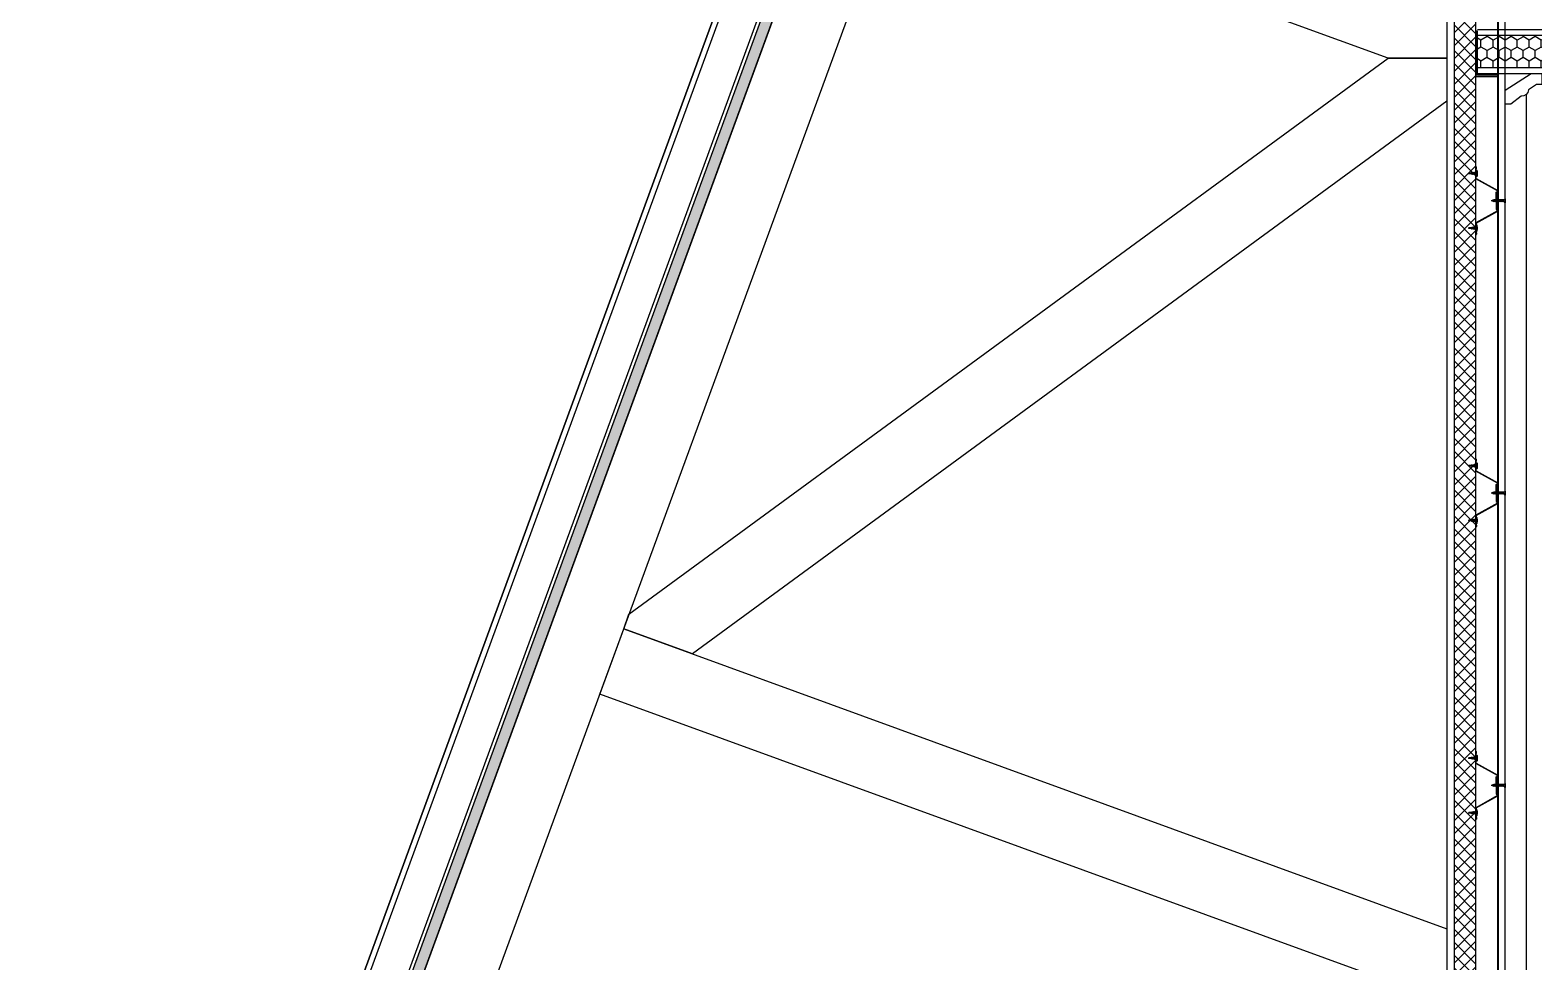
# Model space of a CAD drawing. Header units: inches. Extents: x 203 to 1065, y -1127 to 921.
# Drawn here: x 357.242 to 359.301, y 899.991 to 901.266 of the extents above; entities that cross this region are included whole.
import ezdxf

# ---------------------------------------------------------------- set-up
doc = ezdxf.new("R2010")
doc.units = ezdxf.units.IN
doc.header["$MEASUREMENT"] = 0
doc.linetypes.add('CONTINUA', pattern=[0])
for name, color, linetype in [('CORTE MUROS', 4, 'CONTINUA'), ('CORTE PERFILES Y CERCHA', 3, 'CONTINUA'), ('CORTE PROY', 8, 'CONTINUA')]:
    doc.layers.add(name, color=color, linetype=linetype)

msp = doc.modelspace()

# ---------------------------------------------------------------- hatches: boundary and pattern name
at = {"layer": 'CORTE MUROS', "ltscale": 0.5}
h = msp.add_hatch(dxfattribs=at)
h.set_pattern_fill('ANSI38', color=252, scale=0.05, angle=90.1237, style=0)
h.set_pattern_definition([(135.1236939, (356.129718, 445.1284), (-0.00440986616, -0.004428948005), []), (225.1236939, (356.129718, 445.1284), (-0.00439078432, -0.01326776217), [0.015625, -0.009375])])
h.paths.add_polyline_path([(357.3146, 898.7036), (357.3005, 898.7087), (359.2294, 903.9731), (359.2435, 903.9679)])
at = {"layer": 'CORTE MUROS'}
h = msp.add_hatch(dxfattribs=at)
h.set_pattern_fill('HONEY', color=251, scale=0.003, angle=90, style=0)
h.set_pattern_definition([(90, (1579.890811, -1670.1214075), (-0.008248891935, 0.0142875), [0.009525, -0.01905]), (210, (1579.890811, -1670.1214075), (-0.00824889199, -0.014287499969), [0.009525, -0.01905]), (150, (1579.890811, -1670.1214075), (-0.016497783924, 3.1e-11), [-0.01905, 0.009525])])
h.paths.add_polyline_path([(359.2232, 901.2146), (359.2232, 901.2586), (359.6018, 901.2586), (359.6018, 901.2146)])
at = {"layer": 'CORTE PERFILES Y CERCHA', "ltscale": 0.5}
h = msp.add_hatch(dxfattribs=at)
h.set_pattern_fill('_USER', color=251, scale=0.0125, angle=135, style=0, double=1, pattern_type=0)
h.set_pattern_definition([(135, (330.638395, 601.799274), (-0.00883883476, -0.00883883476), []), (225, (330.638395, 601.799274), (0.00883883476, -0.00883883476), [])])
h.paths.add_polyline_path([(359.1912, 903.7976), (359.1912, 893.6096), (359.2212, 893.6096), (359.2212, 903.7976)])
at = {"layer": 'CORTE PERFILES Y CERCHA'}
msp.add_hatch(color=256, dxfattribs=at).paths.add_polyline_path([(359.2212, 901.2646), (359.2212, 901.2026), (359.239, 901.2026), (359.2392, 901.2028), (359.2394, 901.2026), (359.2512, 901.2026), (359.2512, 901.2046), (359.2232, 901.2046), (359.2232, 901.2244), (359.223, 901.2246), (359.2232, 901.2248), (359.2232, 901.2586), (359.2232, 901.2646)])

# ---------------------------------------------------------------- linework, layer by layer
at = {"layer": 'CORTE MUROS'}
for points in [[(357.2423, 898.7301), (359.209, 904.0973), (359.2625, 904.0777), (357.2958, 898.7105)], [(359.209, 904.0973), (357.2423, 898.7301), (357.2498, 898.7273), (359.2165, 904.0945)]]:
    msp.add_lwpolyline(points, close=True, dxfattribs=at)
for points in [[(357.3146, 898.7036), (357.3005, 898.7087), (359.2295, 903.9731), (359.2436, 903.9679), (357.3146, 898.7036)], [(359.2232, 901.2066), (359.6018, 901.2066), (359.6018, 901.2666), (359.2232, 901.2666)], [(359.6018, 901.2586), (359.2232, 901.2586)], [(359.6018, 901.2146), (359.2232, 901.2146)]]:
    msp.add_lwpolyline(points, dxfattribs=at)
at = {"layer": 'CORTE PERFILES Y CERCHA', "color": 2}
for p, q in [((359.2512, 893.6933), (359.2512, 903.7139)), ((359.2522, 893.6933), (359.2522, 903.7139)), ((359.2612, 893.6933), (359.2612, 903.7139))]:
    msp.add_line(p, q, dxfattribs=at)
at = {"layer": 'CORTE PERFILES Y CERCHA'}
for p, q in [((359.2212, 901.0714), (359.2212, 901.0784)), ((359.2216, 901.0715), (359.2216, 901.0784)), ((359.2216, 901.0784), (359.2216, 901.0784)), ((359.2216, 901.0765), (359.2216, 901.0784)), ((359.2216, 901.0765), (359.222, 901.0765)), ((359.222, 901.0765), (359.222, 901.0784)), ((359.2147, 901.0707), (359.2109, 901.0699)), ((359.2109, 901.0699), (359.2116, 901.0703)), ((359.2116, 901.0699), (359.2109, 901.0699)), ((359.2109, 901.0699), (359.2116, 901.0695)), ((359.2147, 901.0707), (359.2116, 901.0703)), ((359.2116, 901.0695), (359.2116, 901.0699)), ((359.215, 901.0691), (359.2116, 901.0695)), ((359.2151, 901.071), (359.2147, 901.0707)), ((359.2147, 901.0707), (359.215, 901.0691)), ((359.2155, 901.0688), (359.215, 901.0691)), ((359.2151, 901.071), (359.2155, 901.0708)), ((359.2155, 901.0688), (359.2151, 901.071)), ((359.2164, 901.0709), (359.2155, 901.0708)), ((359.2155, 901.0708), (359.216, 901.069)), ((359.2155, 901.0688), (359.216, 901.069)), ((359.2169, 901.0689), (359.216, 901.069)), ((359.2168, 901.0713), (359.2164, 901.0709)), ((359.2164, 901.0709), (359.2169, 901.0689)), ((359.2168, 901.0713), (359.2173, 901.071)), ((359.2174, 901.0685), (359.2168, 901.0713)), ((359.2174, 901.0685), (359.2169, 901.0689)), ((359.2182, 901.0711), (359.2173, 901.071)), ((359.2173, 901.071), (359.2178, 901.0688)), ((359.2174, 901.0685), (359.2178, 901.0688)), ((359.2187, 901.0687), (359.2178, 901.0688)), ((359.2186, 901.0716), (359.2182, 901.0711)), ((359.2182, 901.0711), (359.2187, 901.0687)), ((359.2186, 901.0716), (359.219, 901.0712)), ((359.2192, 901.0682), (359.2186, 901.0716)), ((359.2192, 901.0682), (359.2187, 901.0687)), ((359.22, 901.0713), (359.219, 901.0712)), ((359.219, 901.0712), (359.2197, 901.0686)), ((359.2192, 901.0682), (359.2197, 901.0686)), ((359.2207, 901.0685), (359.2197, 901.0686)), ((359.2204, 901.0719), (359.22, 901.0713)), ((359.22, 901.0713), (359.2207, 901.0685)), ((359.2204, 901.0719), (359.2208, 901.0714)), ((359.2211, 901.0679), (359.2204, 901.0719)), ((359.2211, 901.0679), (359.2207, 901.0685)), ((359.2216, 901.0715), (359.2208, 901.0714)), ((359.2208, 901.0714), (359.2216, 901.0684)), ((359.2211, 901.0679), (359.2216, 901.0684)), ((359.2212, 901.0628), (359.2212, 901.068)), ((359.222, 901.0734), (359.2216, 901.0729)), ((359.2216, 901.0715), (359.2216, 901.0729)), ((359.2216, 901.0715), (359.2216, 901.0684)), ((359.2216, 901.0631), (359.2216, 901.0684)), ((359.2216, 901.0669), (359.2216, 901.0684)), ((359.222, 901.0665), (359.2216, 901.0669)), ((359.222, 901.0734), (359.222, 901.0665)), ((359.2221, 901.0735), (359.2221, 901.0664)), ((359.2229, 901.0735), (359.2229, 901.0664)), ((359.2234, 901.0699), (359.2229, 901.0699)), ((359.2458, 901.034), (359.2455, 901.0337)), ((359.2458, 901.034), (359.2462, 901.0337)), ((359.2464, 901.031), (359.2458, 901.034)), ((359.2472, 901.034), (359.2468, 901.0337)), ((359.2472, 901.034), (359.2475, 901.0337)), ((359.2477, 901.031), (359.2472, 901.034)), ((359.2485, 901.034), (359.2482, 901.0337)), ((359.2485, 901.034), (359.2489, 901.0337)), ((359.2491, 901.031), (359.2485, 901.034)), ((359.2499, 901.034), (359.2495, 901.0337)), ((359.2499, 901.034), (359.2502, 901.0337)), ((359.2504, 901.031), (359.2499, 901.034)), ((359.2512, 901.034), (359.2509, 901.0337)), ((359.2512, 901.034), (359.2516, 901.0337)), ((359.2518, 901.031), (359.2512, 901.034)), ((359.2526, 901.034), (359.2523, 901.0337)), ((359.2526, 901.034), (359.253, 901.0337)), ((359.2532, 901.031), (359.2526, 901.034)), ((359.254, 901.034), (359.2536, 901.0337)), ((359.254, 901.034), (359.2543, 901.0337)), ((359.2545, 901.031), (359.254, 901.034)), ((359.2553, 901.034), (359.255, 901.0337)), ((359.2553, 901.034), (359.2557, 901.0337)), ((359.2559, 901.031), (359.2553, 901.034)), ((359.2567, 901.034), (359.2563, 901.0337)), ((359.2567, 901.034), (359.257, 901.0337)), ((359.2572, 901.031), (359.2567, 901.034)), ((359.258, 901.034), (359.2577, 901.0337)), ((359.258, 901.034), (359.2584, 901.0337)), ((359.2586, 901.031), (359.258, 901.034)), ((359.2612, 901.0351), (359.2596, 901.0337)), ((359.2612, 901.0351), (359.2612, 901.0299)), ((359.2442, 901.0333), (359.2419, 901.0325)), ((359.2446, 901.0336), (359.2443, 901.0333)), ((359.2443, 901.0333), (359.2447, 901.0316)), ((359.2446, 901.0336), (359.2449, 901.0335)), ((359.245, 901.0312), (359.2446, 901.0336)), ((359.245, 901.0312), (359.2447, 901.0316)), ((359.2455, 901.0337), (359.2449, 901.0335)), ((359.2449, 901.0335), (359.2453, 901.0316)), ((359.245, 901.0312), (359.2453, 901.0316)), ((359.2461, 901.0314), (359.2453, 901.0316)), ((359.2455, 901.0337), (359.2461, 901.0314)), ((359.2464, 901.031), (359.2461, 901.0314)), ((359.2462, 901.0337), (359.2467, 901.0314)), ((359.2468, 901.0337), (359.2462, 901.0337)), ((359.2464, 901.031), (359.2467, 901.0314)), ((359.2474, 901.0314), (359.2467, 901.0314)), ((359.2468, 901.0337), (359.2474, 901.0314)), ((359.2477, 901.031), (359.2474, 901.0314)), ((359.2475, 901.0337), (359.2481, 901.0314)), ((359.2482, 901.0337), (359.2475, 901.0337)), ((359.2477, 901.031), (359.2481, 901.0314)), ((359.2487, 901.0314), (359.2481, 901.0314)), ((359.2482, 901.0337), (359.2487, 901.0314)), ((359.2491, 901.031), (359.2487, 901.0314)), ((359.2489, 901.0337), (359.2494, 901.0314)), ((359.2495, 901.0337), (359.2489, 901.0337)), ((359.2491, 901.031), (359.2494, 901.0314)), ((359.2501, 901.0314), (359.2494, 901.0314)), ((359.2495, 901.0337), (359.2501, 901.0314)), ((359.2504, 901.031), (359.2501, 901.0314)), ((359.2502, 901.0337), (359.2508, 901.0314)), ((359.2509, 901.0337), (359.2502, 901.0337)), ((359.2504, 901.031), (359.2508, 901.0314)), ((359.2514, 901.0314), (359.2508, 901.0314)), ((359.2509, 901.0337), (359.2514, 901.0314)), ((359.2518, 901.031), (359.2514, 901.0314)), ((359.2516, 901.0337), (359.2521, 901.0314)), ((359.2523, 901.0337), (359.2516, 901.0337)), ((359.2518, 901.031), (359.2521, 901.0314)), ((359.2528, 901.0314), (359.2521, 901.0314)), ((359.2528, 901.0314), (359.2521, 901.0314)), ((359.2523, 901.0337), (359.2528, 901.0314)), ((359.2523, 901.0337), (359.2528, 901.0314)), ((359.2532, 901.031), (359.2528, 901.0314)), ((359.253, 901.0337), (359.2535, 901.0314)), ((359.2536, 901.0337), (359.253, 901.0337)), ((359.2532, 901.031), (359.2535, 901.0314)), ((359.2542, 901.0314), (359.2535, 901.0314)), ((359.2536, 901.0337), (359.2542, 901.0314)), ((359.2536, 901.0337), (359.2542, 901.0314)), ((359.2536, 901.0337), (359.2542, 901.0314)), ((359.2545, 901.031), (359.2542, 901.0314)), ((359.2543, 901.0337), (359.2549, 901.0314)), ((359.255, 901.0337), (359.2543, 901.0337)), ((359.2545, 901.031), (359.2549, 901.0314)), ((359.2555, 901.0314), (359.2549, 901.0314)), ((359.255, 901.0337), (359.2555, 901.0314)), ((359.255, 901.0337), (359.2555, 901.0314)), ((359.255, 901.0337), (359.2555, 901.0314)), ((359.2559, 901.031), (359.2555, 901.0314)), ((359.2557, 901.0337), (359.2562, 901.0314)), ((359.2563, 901.0337), (359.2557, 901.0337)), ((359.2559, 901.031), (359.2562, 901.0314)), ((359.2569, 901.0314), (359.2562, 901.0314)), ((359.2563, 901.0337), (359.2569, 901.0314)), ((359.2572, 901.031), (359.2569, 901.0314)), ((359.2572, 901.031), (359.2569, 901.0314)), ((359.257, 901.0337), (359.2576, 901.0314)), ((359.2577, 901.0337), (359.257, 901.0337)), ((359.2572, 901.031), (359.2576, 901.0314)), ((359.2572, 901.031), (359.2576, 901.0314)), ((359.2582, 901.0314), (359.2576, 901.0314)), ((359.2577, 901.0337), (359.2582, 901.0314)), ((359.2586, 901.031), (359.2582, 901.0314)), ((359.2586, 901.031), (359.2582, 901.0314)), ((359.2583, 901.0337), (359.2589, 901.0314)), ((359.2596, 901.0337), (359.2583, 901.0337)), ((359.2589, 901.0337), (359.2584, 901.0337)), ((359.2586, 901.031), (359.2589, 901.0314)), ((359.2586, 901.031), (359.2589, 901.0314)), ((359.2595, 901.0314), (359.2589, 901.0314)), ((359.2596, 901.0314), (359.2589, 901.0314)), ((359.2612, 901.0299), (359.2596, 901.0314)), ((359.2612, 901.0325), (359.2608, 901.0325)), ((359.2109, 900.9951), (359.2116, 900.9956)), ((359.2116, 900.9951), (359.2109, 900.9951)), ((359.2109, 900.9951), (359.2116, 900.9947)), ((359.2147, 900.9944), (359.2109, 900.9951)), ((359.215, 900.9959), (359.2116, 900.9956)), ((359.2116, 900.9956), (359.2116, 900.9951)), ((359.2147, 900.9944), (359.2116, 900.9947)), ((359.2147, 900.9944), (359.215, 900.9959)), ((359.2151, 900.994), (359.2147, 900.9944)), ((359.2155, 900.9963), (359.215, 900.9959)), ((359.2155, 900.9963), (359.2151, 900.994)), ((359.2151, 900.994), (359.2155, 900.9943)), ((359.2155, 900.9963), (359.216, 900.996)), ((359.2155, 900.9943), (359.216, 900.996)), ((359.2164, 900.9942), (359.2155, 900.9943)), ((359.2169, 900.9961), (359.216, 900.996)), ((359.2164, 900.9942), (359.2169, 900.9961)), ((359.2168, 900.9937), (359.2164, 900.9942)), ((359.2174, 900.9966), (359.2168, 900.9937)), ((359.2168, 900.9937), (359.2173, 900.9941)), ((359.2174, 900.9966), (359.2169, 900.9961)), ((359.2173, 900.9941), (359.2178, 900.9963)), ((359.2182, 900.994), (359.2173, 900.9941)), ((359.2174, 900.9966), (359.2178, 900.9963)), ((359.2187, 900.9964), (359.2178, 900.9963)), ((359.2182, 900.994), (359.2187, 900.9964)), ((359.2186, 900.9934), (359.2182, 900.994)), ((359.2192, 900.9968), (359.2186, 900.9934)), ((359.2186, 900.9934), (359.219, 900.9939)), ((359.2192, 900.9968), (359.2187, 900.9964)), ((359.219, 900.9939), (359.2197, 900.9965)), ((359.22, 900.9938), (359.219, 900.9939)), ((359.2192, 900.9968), (359.2197, 900.9965)), ((359.2207, 900.9966), (359.2197, 900.9965)), ((359.22, 900.9938), (359.2207, 900.9966)), ((359.2204, 900.9931), (359.22, 900.9938)), ((359.2211, 900.9971), (359.2204, 900.9931)), ((359.2204, 900.9931), (359.2208, 900.9937)), ((359.2211, 900.9971), (359.2207, 900.9966)), ((359.2208, 900.9937), (359.2216, 900.9967)), ((359.2216, 900.9936), (359.2208, 900.9937)), ((359.2211, 900.9971), (359.2216, 900.9967)), ((359.2212, 901.0022), (359.2212, 900.9971)), ((359.2212, 900.9936), (359.2212, 900.9867)), ((359.2216, 901.0019), (359.2216, 900.9967)), ((359.222, 900.9986), (359.2216, 900.9981)), ((359.2216, 900.9981), (359.2216, 900.9921)), ((359.2216, 900.9936), (359.2216, 900.9967)), ((359.2216, 900.9936), (359.2216, 900.9867)), ((359.222, 900.9917), (359.222, 900.9986)), ((359.2221, 900.9916), (359.2221, 900.9987)), ((359.2229, 900.9916), (359.2229, 900.9987)), ((359.2234, 900.9951), (359.2229, 900.9951)), ((359.222, 900.9917), (359.2216, 900.9921)), ((359.2216, 900.9886), (359.2216, 900.9867)), ((359.2216, 900.9886), (359.222, 900.9886)), ((359.2216, 900.9867), (359.2216, 900.9867)), ((359.222, 900.9886), (359.222, 900.9867)), ((359.2147, 900.6707), (359.2109, 900.6699)), ((359.2109, 900.6699), (359.2116, 900.6703)), ((359.2116, 900.6699), (359.2109, 900.6699)), ((359.2109, 900.6699), (359.2116, 900.6695)), ((359.2147, 900.6707), (359.2116, 900.6703)), ((359.2116, 900.6695), (359.2116, 900.6699)), ((359.215, 900.6691), (359.2116, 900.6695)), ((359.2151, 900.671), (359.2147, 900.6707)), ((359.2147, 900.6707), (359.215, 900.6691)), ((359.2155, 900.6688), (359.215, 900.6691)), ((359.2151, 900.671), (359.2155, 900.6708)), ((359.2155, 900.6688), (359.2151, 900.671)), ((359.2164, 900.6709), (359.2155, 900.6708)), ((359.2155, 900.6708), (359.216, 900.669)), ((359.2155, 900.6688), (359.216, 900.669)), ((359.2169, 900.6689), (359.216, 900.669)), ((359.2168, 900.6713), (359.2164, 900.6709)), ((359.2164, 900.6709), (359.2169, 900.6689)), ((359.2168, 900.6713), (359.2173, 900.671)), ((359.2174, 900.6685), (359.2168, 900.6713)), ((359.2174, 900.6685), (359.2169, 900.6689)), ((359.2182, 900.6711), (359.2173, 900.671)), ((359.2173, 900.671), (359.2178, 900.6688)), ((359.2174, 900.6685), (359.2178, 900.6688)), ((359.2187, 900.6687), (359.2178, 900.6688)), ((359.2186, 900.6716), (359.2182, 900.6711)), ((359.2182, 900.6711), (359.2187, 900.6687)), ((359.2186, 900.6716), (359.219, 900.6712)), ((359.2192, 900.6682), (359.2186, 900.6716)), ((359.2192, 900.6682), (359.2187, 900.6687)), ((359.22, 900.6713), (359.219, 900.6712)), ((359.219, 900.6712), (359.2197, 900.6686)), ((359.2192, 900.6682), (359.2197, 900.6686)), ((359.2207, 900.6685), (359.2197, 900.6686)), ((359.2204, 900.6719), (359.22, 900.6713)), ((359.22, 900.6713), (359.2207, 900.6685)), ((359.2204, 900.6719), (359.2208, 900.6714)), ((359.2211, 900.6679), (359.2204, 900.6719)), ((359.2211, 900.6679), (359.2207, 900.6685)), ((359.2216, 900.6715), (359.2208, 900.6714)), ((359.2208, 900.6714), (359.2216, 900.6684)), ((359.2211, 900.6679), (359.2216, 900.6684)), ((359.2212, 900.6714), (359.2212, 900.6784)), ((359.2212, 900.6628), (359.2212, 900.668)), ((359.2216, 900.6715), (359.2216, 900.6784)), ((359.2216, 900.6784), (359.2216, 900.6784)), ((359.2216, 900.6765), (359.2216, 900.6784)), ((359.2216, 900.6765), (359.222, 900.6765)), ((359.222, 900.6734), (359.2216, 900.6729)), ((359.2216, 900.6715), (359.2216, 900.6729)), ((359.2216, 900.6715), (359.2216, 900.6684)), ((359.2216, 900.6631), (359.2216, 900.6684)), ((359.2216, 900.6669), (359.2216, 900.6684)), ((359.222, 900.6665), (359.2216, 900.6669)), ((359.222, 900.6765), (359.222, 900.6784)), ((359.222, 900.6734), (359.222, 900.6665)), ((359.2221, 900.6735), (359.2221, 900.6664)), ((359.2229, 900.6735), (359.2229, 900.6664)), ((359.2234, 900.6699), (359.2229, 900.6699)), ((359.2442, 900.6333), (359.2419, 900.6325)), ((359.2446, 900.6336), (359.2443, 900.6333)), ((359.2443, 900.6333), (359.2447, 900.6316)), ((359.2446, 900.6336), (359.2449, 900.6335)), ((359.245, 900.6312), (359.2446, 900.6336)), ((359.245, 900.6312), (359.2447, 900.6316)), ((359.2455, 900.6337), (359.2449, 900.6335)), ((359.2449, 900.6335), (359.2453, 900.6316)), ((359.245, 900.6312), (359.2453, 900.6316)), ((359.2461, 900.6314), (359.2453, 900.6316)), ((359.2458, 900.634), (359.2455, 900.6337)), ((359.2455, 900.6337), (359.2461, 900.6314)), ((359.2458, 900.634), (359.2462, 900.6337)), ((359.2464, 900.631), (359.2458, 900.634)), ((359.2464, 900.631), (359.2461, 900.6314)), ((359.2462, 900.6337), (359.2467, 900.6314)), ((359.2468, 900.6337), (359.2462, 900.6337)), ((359.2464, 900.631), (359.2467, 900.6314)), ((359.2474, 900.6314), (359.2467, 900.6314)), ((359.2472, 900.634), (359.2468, 900.6337)), ((359.2468, 900.6337), (359.2474, 900.6314)), ((359.2472, 900.634), (359.2475, 900.6337)), ((359.2477, 900.631), (359.2472, 900.634)), ((359.2477, 900.631), (359.2474, 900.6314)), ((359.2475, 900.6337), (359.2481, 900.6314)), ((359.2482, 900.6337), (359.2475, 900.6337)), ((359.2477, 900.631), (359.2481, 900.6314)), ((359.2487, 900.6314), (359.2481, 900.6314)), ((359.2485, 900.634), (359.2482, 900.6337)), ((359.2482, 900.6337), (359.2487, 900.6314)), ((359.2485, 900.634), (359.2489, 900.6337)), ((359.2491, 900.631), (359.2485, 900.634)), ((359.2491, 900.631), (359.2487, 900.6314)), ((359.2489, 900.6337), (359.2494, 900.6314)), ((359.2495, 900.6337), (359.2489, 900.6337)), ((359.2491, 900.631), (359.2494, 900.6314)), ((359.2501, 900.6314), (359.2494, 900.6314)), ((359.2499, 900.634), (359.2495, 900.6337)), ((359.2495, 900.6337), (359.2501, 900.6314)), ((359.2499, 900.634), (359.2502, 900.6337)), ((359.2504, 900.631), (359.2499, 900.634)), ((359.2504, 900.631), (359.2501, 900.6314)), ((359.2502, 900.6337), (359.2508, 900.6314)), ((359.2509, 900.6337), (359.2502, 900.6337)), ((359.2504, 900.631), (359.2508, 900.6314)), ((359.2514, 900.6314), (359.2508, 900.6314)), ((359.2512, 900.634), (359.2509, 900.6337)), ((359.2509, 900.6337), (359.2514, 900.6314)), ((359.2512, 900.634), (359.2516, 900.6337)), ((359.2518, 900.631), (359.2512, 900.634)), ((359.2518, 900.631), (359.2514, 900.6314)), ((359.2516, 900.6337), (359.2521, 900.6314)), ((359.2523, 900.6337), (359.2516, 900.6337)), ((359.2518, 900.631), (359.2521, 900.6314)), ((359.2528, 900.6314), (359.2521, 900.6314)), ((359.2528, 900.6314), (359.2521, 900.6314)), ((359.2526, 900.634), (359.2523, 900.6337)), ((359.2523, 900.6337), (359.2528, 900.6314)), ((359.2523, 900.6337), (359.2528, 900.6314)), ((359.2526, 900.634), (359.253, 900.6337)), ((359.2532, 900.631), (359.2526, 900.634)), ((359.2532, 900.631), (359.2528, 900.6314)), ((359.253, 900.6337), (359.2535, 900.6314)), ((359.2536, 900.6337), (359.253, 900.6337)), ((359.2532, 900.631), (359.2535, 900.6314)), ((359.2542, 900.6314), (359.2535, 900.6314)), ((359.254, 900.634), (359.2536, 900.6337)), ((359.2536, 900.6337), (359.2542, 900.6314)), ((359.2536, 900.6337), (359.2542, 900.6314)), ((359.2536, 900.6337), (359.2542, 900.6314)), ((359.254, 900.634), (359.2543, 900.6337)), ((359.2545, 900.631), (359.254, 900.634)), ((359.2545, 900.631), (359.2542, 900.6314)), ((359.2543, 900.6337), (359.2549, 900.6314)), ((359.255, 900.6337), (359.2543, 900.6337)), ((359.2545, 900.631), (359.2549, 900.6314)), ((359.2555, 900.6314), (359.2549, 900.6314)), ((359.2553, 900.634), (359.255, 900.6337)), ((359.255, 900.6337), (359.2555, 900.6314)), ((359.255, 900.6337), (359.2555, 900.6314)), ((359.255, 900.6337), (359.2555, 900.6314)), ((359.2553, 900.634), (359.2557, 900.6337)), ((359.2559, 900.631), (359.2553, 900.634)), ((359.2559, 900.631), (359.2555, 900.6314)), ((359.2557, 900.6337), (359.2562, 900.6314)), ((359.2563, 900.6337), (359.2557, 900.6337)), ((359.2559, 900.631), (359.2562, 900.6314)), ((359.2569, 900.6314), (359.2562, 900.6314)), ((359.2567, 900.634), (359.2563, 900.6337)), ((359.2563, 900.6337), (359.2569, 900.6314)), ((359.2567, 900.634), (359.257, 900.6337)), ((359.2572, 900.631), (359.2567, 900.634)), ((359.2572, 900.631), (359.2569, 900.6314)), ((359.2572, 900.631), (359.2569, 900.6314)), ((359.257, 900.6337), (359.2576, 900.6314)), ((359.2577, 900.6337), (359.257, 900.6337)), ((359.2572, 900.631), (359.2576, 900.6314)), ((359.2572, 900.631), (359.2576, 900.6314)), ((359.2582, 900.6314), (359.2576, 900.6314)), ((359.258, 900.634), (359.2577, 900.6337)), ((359.2577, 900.6337), (359.2582, 900.6314)), ((359.258, 900.634), (359.2584, 900.6337)), ((359.2586, 900.631), (359.258, 900.634)), ((359.2586, 900.631), (359.2582, 900.6314)), ((359.2586, 900.631), (359.2582, 900.6314)), ((359.2583, 900.6337), (359.2589, 900.6314)), ((359.2596, 900.6337), (359.2583, 900.6337)), ((359.2589, 900.6337), (359.2584, 900.6337)), ((359.2586, 900.631), (359.2589, 900.6314)), ((359.2586, 900.631), (359.2589, 900.6314)), ((359.2595, 900.6314), (359.2589, 900.6314)), ((359.2596, 900.6314), (359.2589, 900.6314)), ((359.2612, 900.6351), (359.2596, 900.6337)), ((359.2612, 900.6299), (359.2596, 900.6314)), ((359.2612, 900.6325), (359.2608, 900.6325)), ((359.2612, 900.6351), (359.2612, 900.6299)), ((359.2212, 900.6022), (359.2212, 900.5971)), ((359.2216, 900.6019), (359.2216, 900.5967)), ((359.2109, 900.5951), (359.2116, 900.5956)), ((359.2116, 900.5951), (359.2109, 900.5951)), ((359.2109, 900.5951), (359.2116, 900.5947)), ((359.2147, 900.5944), (359.2109, 900.5951)), ((359.215, 900.5959), (359.2116, 900.5956)), ((359.2116, 900.5956), (359.2116, 900.5951)), ((359.2147, 900.5944), (359.2116, 900.5947)), ((359.2147, 900.5944), (359.215, 900.5959)), ((359.2151, 900.594), (359.2147, 900.5944)), ((359.2155, 900.5963), (359.215, 900.5959)), ((359.2155, 900.5963), (359.2151, 900.594)), ((359.2151, 900.594), (359.2155, 900.5943)), ((359.2155, 900.5963), (359.216, 900.596)), ((359.2155, 900.5943), (359.216, 900.596)), ((359.2164, 900.5942), (359.2155, 900.5943)), ((359.2169, 900.5961), (359.216, 900.596)), ((359.2164, 900.5942), (359.2169, 900.5961)), ((359.2168, 900.5937), (359.2164, 900.5942)), ((359.2174, 900.5966), (359.2168, 900.5937)), ((359.2168, 900.5937), (359.2173, 900.5941)), ((359.2174, 900.5966), (359.2169, 900.5961)), ((359.2173, 900.5941), (359.2178, 900.5963)), ((359.2182, 900.594), (359.2173, 900.5941)), ((359.2174, 900.5966), (359.2178, 900.5963)), ((359.2187, 900.5964), (359.2178, 900.5963)), ((359.2182, 900.594), (359.2187, 900.5964)), ((359.2186, 900.5934), (359.2182, 900.594)), ((359.2192, 900.5968), (359.2186, 900.5934)), ((359.2186, 900.5934), (359.219, 900.5939)), ((359.2192, 900.5968), (359.2187, 900.5964)), ((359.219, 900.5939), (359.2197, 900.5965)), ((359.22, 900.5938), (359.219, 900.5939)), ((359.2192, 900.5968), (359.2197, 900.5965)), ((359.2207, 900.5966), (359.2197, 900.5965)), ((359.22, 900.5938), (359.2207, 900.5966)), ((359.2204, 900.5931), (359.22, 900.5938)), ((359.2211, 900.5971), (359.2204, 900.5931)), ((359.2204, 900.5931), (359.2208, 900.5937)), ((359.2211, 900.5971), (359.2207, 900.5966)), ((359.2208, 900.5937), (359.2216, 900.5967)), ((359.2216, 900.5936), (359.2208, 900.5937)), ((359.2211, 900.5971), (359.2216, 900.5967)), ((359.2212, 900.5936), (359.2212, 900.5867)), ((359.222, 900.5986), (359.2216, 900.5981)), ((359.2216, 900.5981), (359.2216, 900.5921)), ((359.2216, 900.5936), (359.2216, 900.5967)), ((359.2216, 900.5936), (359.2216, 900.5867)), ((359.222, 900.5917), (359.2216, 900.5921)), ((359.2216, 900.5886), (359.2216, 900.5867)), ((359.2216, 900.5886), (359.222, 900.5886)), ((359.2216, 900.5867), (359.2216, 900.5867)), ((359.222, 900.5917), (359.222, 900.5986)), ((359.222, 900.5886), (359.222, 900.5867)), ((359.2221, 900.5916), (359.2221, 900.5987)), ((359.2229, 900.5916), (359.2229, 900.5987)), ((359.2234, 900.5951), (359.2229, 900.5951)), ((359.2212, 900.2714), (359.2212, 900.2784)), ((359.2216, 900.2715), (359.2216, 900.2784)), ((359.2216, 900.2784), (359.2216, 900.2784)), ((359.2216, 900.2765), (359.2216, 900.2784)), ((359.2216, 900.2765), (359.222, 900.2765)), ((359.222, 900.2734), (359.2216, 900.2729)), ((359.2216, 900.2715), (359.2216, 900.2729)), ((359.222, 900.2765), (359.222, 900.2784)), ((359.222, 900.2734), (359.222, 900.2665)), ((359.2221, 900.2735), (359.2221, 900.2664)), ((359.2229, 900.2735), (359.2229, 900.2664)), ((359.2147, 900.2707), (359.2109, 900.2699)), ((359.2109, 900.2699), (359.2116, 900.2703)), ((359.2116, 900.2699), (359.2109, 900.2699)), ((359.2109, 900.2699), (359.2116, 900.2695)), ((359.2147, 900.2707), (359.2116, 900.2703)), ((359.2116, 900.2695), (359.2116, 900.2699)), ((359.215, 900.2691), (359.2116, 900.2695)), ((359.2151, 900.271), (359.2147, 900.2707)), ((359.2147, 900.2707), (359.215, 900.2691)), ((359.2155, 900.2688), (359.215, 900.2691)), ((359.2151, 900.271), (359.2155, 900.2708)), ((359.2155, 900.2688), (359.2151, 900.271)), ((359.2164, 900.2709), (359.2155, 900.2708)), ((359.2155, 900.2708), (359.216, 900.269)), ((359.2155, 900.2688), (359.216, 900.269)), ((359.2169, 900.2689), (359.216, 900.269)), ((359.2168, 900.2713), (359.2164, 900.2709)), ((359.2164, 900.2709), (359.2169, 900.2689)), ((359.2168, 900.2713), (359.2173, 900.271)), ((359.2174, 900.2685), (359.2168, 900.2713)), ((359.2174, 900.2685), (359.2169, 900.2689)), ((359.2182, 900.2711), (359.2173, 900.271)), ((359.2173, 900.271), (359.2178, 900.2688)), ((359.2174, 900.2685), (359.2178, 900.2688)), ((359.2187, 900.2687), (359.2178, 900.2688)), ((359.2186, 900.2716), (359.2182, 900.2711)), ((359.2182, 900.2711), (359.2187, 900.2687)), ((359.2186, 900.2716), (359.219, 900.2712)), ((359.2192, 900.2682), (359.2186, 900.2716)), ((359.2192, 900.2682), (359.2187, 900.2687)), ((359.22, 900.2713), (359.219, 900.2712)), ((359.219, 900.2712), (359.2197, 900.2686)), ((359.2192, 900.2682), (359.2197, 900.2686)), ((359.2207, 900.2685), (359.2197, 900.2686)), ((359.2204, 900.2719), (359.22, 900.2713)), ((359.22, 900.2713), (359.2207, 900.2685)), ((359.2204, 900.2719), (359.2208, 900.2714)), ((359.2211, 900.2679), (359.2204, 900.2719)), ((359.2211, 900.2679), (359.2207, 900.2685)), ((359.2216, 900.2715), (359.2208, 900.2714)), ((359.2208, 900.2714), (359.2216, 900.2684)), ((359.2211, 900.2679), (359.2216, 900.2684)), ((359.2212, 900.2628), (359.2212, 900.268)), ((359.2216, 900.2715), (359.2216, 900.2684)), ((359.2216, 900.2631), (359.2216, 900.2684)), ((359.2216, 900.2669), (359.2216, 900.2684)), ((359.222, 900.2665), (359.2216, 900.2669)), ((359.2234, 900.2699), (359.2229, 900.2699)), ((359.2442, 900.2333), (359.2419, 900.2325)), ((359.2446, 900.2336), (359.2443, 900.2333)), ((359.2443, 900.2333), (359.2447, 900.2316)), ((359.2446, 900.2336), (359.2449, 900.2335)), ((359.245, 900.2312), (359.2446, 900.2336)), ((359.245, 900.2312), (359.2447, 900.2316)), ((359.2455, 900.2337), (359.2449, 900.2335)), ((359.2449, 900.2335), (359.2453, 900.2316)), ((359.245, 900.2312), (359.2453, 900.2316)), ((359.2461, 900.2314), (359.2453, 900.2316)), ((359.2458, 900.234), (359.2455, 900.2337)), ((359.2455, 900.2337), (359.2461, 900.2314)), ((359.2458, 900.234), (359.2462, 900.2337)), ((359.2464, 900.231), (359.2458, 900.234)), ((359.2464, 900.231), (359.2461, 900.2314)), ((359.2462, 900.2337), (359.2467, 900.2314)), ((359.2468, 900.2337), (359.2462, 900.2337)), ((359.2464, 900.231), (359.2467, 900.2314)), ((359.2474, 900.2314), (359.2467, 900.2314)), ((359.2472, 900.234), (359.2468, 900.2337)), ((359.2468, 900.2337), (359.2474, 900.2314)), ((359.2472, 900.234), (359.2475, 900.2337)), ((359.2477, 900.231), (359.2472, 900.234)), ((359.2477, 900.231), (359.2474, 900.2314)), ((359.2475, 900.2337), (359.2481, 900.2314)), ((359.2482, 900.2337), (359.2475, 900.2337)), ((359.2477, 900.231), (359.2481, 900.2314)), ((359.2487, 900.2314), (359.2481, 900.2314)), ((359.2485, 900.234), (359.2482, 900.2337)), ((359.2482, 900.2337), (359.2487, 900.2314)), ((359.2485, 900.234), (359.2489, 900.2337)), ((359.2491, 900.231), (359.2485, 900.234)), ((359.2491, 900.231), (359.2487, 900.2314)), ((359.2489, 900.2337), (359.2494, 900.2314)), ((359.2495, 900.2337), (359.2489, 900.2337)), ((359.2491, 900.231), (359.2494, 900.2314)), ((359.2501, 900.2314), (359.2494, 900.2314)), ((359.2499, 900.234), (359.2495, 900.2337)), ((359.2495, 900.2337), (359.2501, 900.2314)), ((359.2499, 900.234), (359.2502, 900.2337)), ((359.2504, 900.231), (359.2499, 900.234)), ((359.2504, 900.231), (359.2501, 900.2314)), ((359.2502, 900.2337), (359.2508, 900.2314)), ((359.2509, 900.2337), (359.2502, 900.2337)), ((359.2504, 900.231), (359.2508, 900.2314)), ((359.2514, 900.2314), (359.2508, 900.2314)), ((359.2512, 900.234), (359.2509, 900.2337)), ((359.2509, 900.2337), (359.2514, 900.2314)), ((359.2512, 900.234), (359.2516, 900.2337)), ((359.2518, 900.231), (359.2512, 900.234)), ((359.2518, 900.231), (359.2514, 900.2314)), ((359.2516, 900.2337), (359.2521, 900.2314)), ((359.2523, 900.2337), (359.2516, 900.2337)), ((359.2518, 900.231), (359.2521, 900.2314)), ((359.2528, 900.2314), (359.2521, 900.2314)), ((359.2528, 900.2314), (359.2521, 900.2314)), ((359.2526, 900.234), (359.2523, 900.2337)), ((359.2523, 900.2337), (359.2528, 900.2314)), ((359.2523, 900.2337), (359.2528, 900.2314)), ((359.2526, 900.234), (359.253, 900.2337)), ((359.2532, 900.231), (359.2526, 900.234)), ((359.2532, 900.231), (359.2528, 900.2314)), ((359.253, 900.2337), (359.2535, 900.2314)), ((359.2536, 900.2337), (359.253, 900.2337)), ((359.2532, 900.231), (359.2535, 900.2314)), ((359.2542, 900.2314), (359.2535, 900.2314)), ((359.254, 900.234), (359.2536, 900.2337)), ((359.2536, 900.2337), (359.2542, 900.2314)), ((359.2536, 900.2337), (359.2542, 900.2314)), ((359.2536, 900.2337), (359.2542, 900.2314)), ((359.254, 900.234), (359.2543, 900.2337)), ((359.2545, 900.231), (359.254, 900.234)), ((359.2545, 900.231), (359.2542, 900.2314)), ((359.2543, 900.2337), (359.2549, 900.2314)), ((359.255, 900.2337), (359.2543, 900.2337)), ((359.2545, 900.231), (359.2549, 900.2314)), ((359.2555, 900.2314), (359.2549, 900.2314)), ((359.2553, 900.234), (359.255, 900.2337)), ((359.255, 900.2337), (359.2555, 900.2314)), ((359.255, 900.2337), (359.2555, 900.2314)), ((359.255, 900.2337), (359.2555, 900.2314)), ((359.2553, 900.234), (359.2557, 900.2337)), ((359.2559, 900.231), (359.2553, 900.234)), ((359.2559, 900.231), (359.2555, 900.2314)), ((359.2557, 900.2337), (359.2562, 900.2314)), ((359.2563, 900.2337), (359.2557, 900.2337)), ((359.2559, 900.231), (359.2562, 900.2314)), ((359.2569, 900.2314), (359.2562, 900.2314)), ((359.2567, 900.234), (359.2563, 900.2337)), ((359.2563, 900.2337), (359.2569, 900.2314)), ((359.2567, 900.234), (359.257, 900.2337)), ((359.2572, 900.231), (359.2567, 900.234)), ((359.2572, 900.231), (359.2569, 900.2314)), ((359.2572, 900.231), (359.2569, 900.2314)), ((359.257, 900.2337), (359.2576, 900.2314)), ((359.2577, 900.2337), (359.257, 900.2337)), ((359.2572, 900.231), (359.2576, 900.2314)), ((359.2572, 900.231), (359.2576, 900.2314)), ((359.2582, 900.2314), (359.2576, 900.2314)), ((359.258, 900.234), (359.2577, 900.2337)), ((359.2577, 900.2337), (359.2582, 900.2314)), ((359.258, 900.234), (359.2584, 900.2337)), ((359.2586, 900.231), (359.258, 900.234)), ((359.2586, 900.231), (359.2582, 900.2314)), ((359.2586, 900.231), (359.2582, 900.2314)), ((359.2583, 900.2337), (359.2589, 900.2314)), ((359.2596, 900.2337), (359.2583, 900.2337)), ((359.2589, 900.2337), (359.2584, 900.2337)), ((359.2586, 900.231), (359.2589, 900.2314)), ((359.2586, 900.231), (359.2589, 900.2314)), ((359.2595, 900.2314), (359.2589, 900.2314)), ((359.2596, 900.2314), (359.2589, 900.2314)), ((359.2612, 900.2351), (359.2596, 900.2337)), ((359.2612, 900.2299), (359.2596, 900.2314)), ((359.2612, 900.2325), (359.2608, 900.2325)), ((359.2612, 900.2351), (359.2612, 900.2299)), ((359.2109, 900.1951), (359.2116, 900.1956)), ((359.2116, 900.1951), (359.2109, 900.1951)), ((359.2109, 900.1951), (359.2116, 900.1947)), ((359.2147, 900.1944), (359.2109, 900.1951)), ((359.215, 900.1959), (359.2116, 900.1956)), ((359.2116, 900.1956), (359.2116, 900.1951)), ((359.2147, 900.1944), (359.2116, 900.1947)), ((359.2147, 900.1944), (359.215, 900.1959)), ((359.2151, 900.194), (359.2147, 900.1944)), ((359.2155, 900.1963), (359.215, 900.1959)), ((359.2155, 900.1963), (359.2151, 900.194)), ((359.2151, 900.194), (359.2155, 900.1943)), ((359.2155, 900.1963), (359.216, 900.196)), ((359.2155, 900.1943), (359.216, 900.196)), ((359.2164, 900.1942), (359.2155, 900.1943)), ((359.2169, 900.1961), (359.216, 900.196)), ((359.2164, 900.1942), (359.2169, 900.1961)), ((359.2168, 900.1937), (359.2164, 900.1942)), ((359.2174, 900.1966), (359.2168, 900.1937)), ((359.2168, 900.1937), (359.2173, 900.1941)), ((359.2174, 900.1966), (359.2169, 900.1961)), ((359.2173, 900.1941), (359.2178, 900.1963)), ((359.2182, 900.194), (359.2173, 900.1941)), ((359.2174, 900.1966), (359.2178, 900.1963)), ((359.2187, 900.1964), (359.2178, 900.1963)), ((359.2182, 900.194), (359.2187, 900.1964)), ((359.2186, 900.1934), (359.2182, 900.194)), ((359.2192, 900.1968), (359.2186, 900.1934)), ((359.2186, 900.1934), (359.219, 900.1939)), ((359.2192, 900.1968), (359.2187, 900.1964)), ((359.219, 900.1939), (359.2197, 900.1965)), ((359.22, 900.1938), (359.219, 900.1939)), ((359.2192, 900.1968), (359.2197, 900.1965)), ((359.2207, 900.1966), (359.2197, 900.1965)), ((359.22, 900.1938), (359.2207, 900.1966)), ((359.2204, 900.1931), (359.22, 900.1938)), ((359.2211, 900.1971), (359.2204, 900.1931)), ((359.2204, 900.1931), (359.2208, 900.1937)), ((359.2211, 900.1971), (359.2207, 900.1966)), ((359.2208, 900.1937), (359.2216, 900.1967)), ((359.2216, 900.1936), (359.2208, 900.1937)), ((359.2211, 900.1971), (359.2216, 900.1967)), ((359.2212, 900.2022), (359.2212, 900.1971)), ((359.2212, 900.1936), (359.2212, 900.1867)), ((359.2216, 900.2019), (359.2216, 900.1967)), ((359.222, 900.1986), (359.2216, 900.1981)), ((359.2216, 900.1981), (359.2216, 900.1921)), ((359.2216, 900.1936), (359.2216, 900.1967)), ((359.2216, 900.1936), (359.2216, 900.1867)), ((359.222, 900.1917), (359.2216, 900.1921)), ((359.222, 900.1917), (359.222, 900.1986)), ((359.2221, 900.1916), (359.2221, 900.1987)), ((359.2229, 900.1916), (359.2229, 900.1987)), ((359.2234, 900.1951), (359.2229, 900.1951)), ((359.2216, 900.1886), (359.2216, 900.1867)), ((359.2216, 900.1886), (359.222, 900.1886)), ((359.2216, 900.1867), (359.2216, 900.1867)), ((359.222, 900.1886), (359.222, 900.1867))]:
    msp.add_line(p, q, dxfattribs=at)
for points in [[(357.4158, 898.7036), (357.3146, 898.7036), (359.1812, 903.7976), (359.1812, 903.5214)], [(359.1812, 903.7976), (359.1812, 893.6096), (359.2212, 893.6096), (359.2212, 903.7976)], [(358.4627, 901.5605), (359.1812, 901.2994), (359.1812, 901.2276), (359.1008, 901.2276), (358.4301, 901.4717)], [(359.1008, 901.2276), (359.1812, 901.2276), (359.1812, 901.1687), (358.1487, 900.4127), (358.0547, 900.447), (358.0619, 900.4669)], [(358.0547, 900.447), (359.1812, 900.0364), (359.1812, 899.9656), (359.0981, 899.9656), (358.0219, 900.3577)]]:
    msp.add_lwpolyline(points, close=True, dxfattribs=at)
at = {"layer": 'CORTE PERFILES Y CERCHA', "color": 2}
msp.add_lwpolyline([(359.1912, 903.7976), (359.1912, 893.6096), (359.2212, 893.6096), (359.2212, 903.7976)], close=True, dxfattribs=at)
at = {"layer": 'CORTE PERFILES Y CERCHA'}
for points in [[(359.2232, 901.2248), (359.2232, 901.2646), (359.2212, 901.2646), (359.2212, 901.2026), (359.239, 901.2026), (359.2392, 901.2028), (359.2394, 901.2026), (359.2512, 901.2026), (359.2512, 901.2046), (359.2232, 901.2046), (359.2232, 901.2244), (359.223, 901.2246), (359.2232, 901.2248)], [(359.2488, 901.034), (359.2488, 901.0442), (359.2507, 901.0451), (359.2507, 901.0462), (359.2212, 901.0628)], [(359.2216, 901.0631), (359.2512, 901.0467), (359.2512, 901.0448), (359.2493, 901.0439), (359.2493, 901.0337)], [(359.2488, 901.0314), (359.2488, 901.0209), (359.2507, 901.0199), (359.2507, 901.0188), (359.2212, 901.0022)], [(359.2216, 901.0019), (359.2512, 901.0183), (359.2512, 901.0202), (359.2493, 901.0212), (359.2493, 901.0312)], [(359.2488, 900.634), (359.2488, 900.6442), (359.2507, 900.6451), (359.2507, 900.6462), (359.2212, 900.6628)], [(359.2216, 900.6631), (359.2512, 900.6467), (359.2512, 900.6448), (359.2493, 900.6439), (359.2493, 900.6337)], [(359.2488, 900.6314), (359.2488, 900.6209), (359.2507, 900.6199), (359.2507, 900.6188), (359.2212, 900.6022)], [(359.2216, 900.6019), (359.2512, 900.6183), (359.2512, 900.6202), (359.2493, 900.6212), (359.2493, 900.6312)], [(359.2488, 900.234), (359.2488, 900.2442), (359.2507, 900.2451), (359.2507, 900.2462), (359.2212, 900.2628)], [(359.2216, 900.2631), (359.2512, 900.2467), (359.2512, 900.2448), (359.2493, 900.2439), (359.2493, 900.2337)], [(359.2488, 900.2314), (359.2488, 900.2209), (359.2507, 900.2199), (359.2507, 900.2188), (359.2212, 900.2022)], [(359.2216, 900.2019), (359.2512, 900.2183), (359.2512, 900.2202), (359.2493, 900.2212), (359.2493, 900.2312)]]:
    msp.add_lwpolyline(points, dxfattribs=at)
msp.add_lwpolyline([(359.2612, 901.1646), (359.2612, 901.1837), (359.2968, 901.2066), (359.3112, 901.2066), (359.3112, 901.1917), (359.3042, 901.1917), (359.2933, 901.1844, -0.359853), (359.2832, 901.1756), (359.269, 901.1646)], format="xyb", close=True, dxfattribs=at)
for centre, radius, start, end in [((359.2216, 901.0784), 0.000437, 0, 180), ((359.2225, 901.0735), 0.000403, 0, 180), ((359.2225, 901.0664), 0.000403, 180, 0), ((359.2136, 901.0699), 0.00976, 342.0915, 17.9085), ((359.2423, 901.0293), 0.00322, 43.6548, 98.0284), ((359.2225, 900.9987), 0.000403, 0, 180), ((359.2136, 900.9951), 0.00976, 342.0915, 17.9085), ((359.2216, 900.9867), 0.000437, 180, 0), ((359.2225, 900.9916), 0.000403, 180, 0), ((359.2216, 900.6784), 0.000437, 0, 180), ((359.2225, 900.6735), 0.000403, 0, 180), ((359.2225, 900.6664), 0.000403, 180, 0), ((359.2136, 900.6699), 0.00976, 342.0915, 17.9085), ((359.2423, 900.6293), 0.00322, 43.6548, 98.0284), ((359.2216, 900.5867), 0.000437, 180, 0), ((359.2225, 900.5987), 0.000403, 0, 180), ((359.2225, 900.5916), 0.000403, 180, 0), ((359.2136, 900.5951), 0.00976, 342.0915, 17.9085), ((359.2216, 900.2784), 0.000437, 0, 180), ((359.2225, 900.2735), 0.000403, 0, 180), ((359.2136, 900.2699), 0.00976, 342.0915, 17.9085), ((359.2225, 900.2664), 0.000403, 180, 0), ((359.2423, 900.2293), 0.00322, 43.6548, 98.0284), ((359.2225, 900.1987), 0.000403, 0, 180), ((359.2225, 900.1916), 0.000403, 180, 0), ((359.2136, 900.1951), 0.00976, 342.0915, 17.9085), ((359.2216, 900.1867), 0.000437, 180, 0)]:
    msp.add_arc(centre, radius, start, end, dxfattribs=at)
at = {"layer": 'CORTE PROY', "ltscale": 0.5}
msp.add_line((359.2898, 901.1781), (359.2898, 896.7361), dxfattribs=at)

doc.saveas('drawing.dxf')
